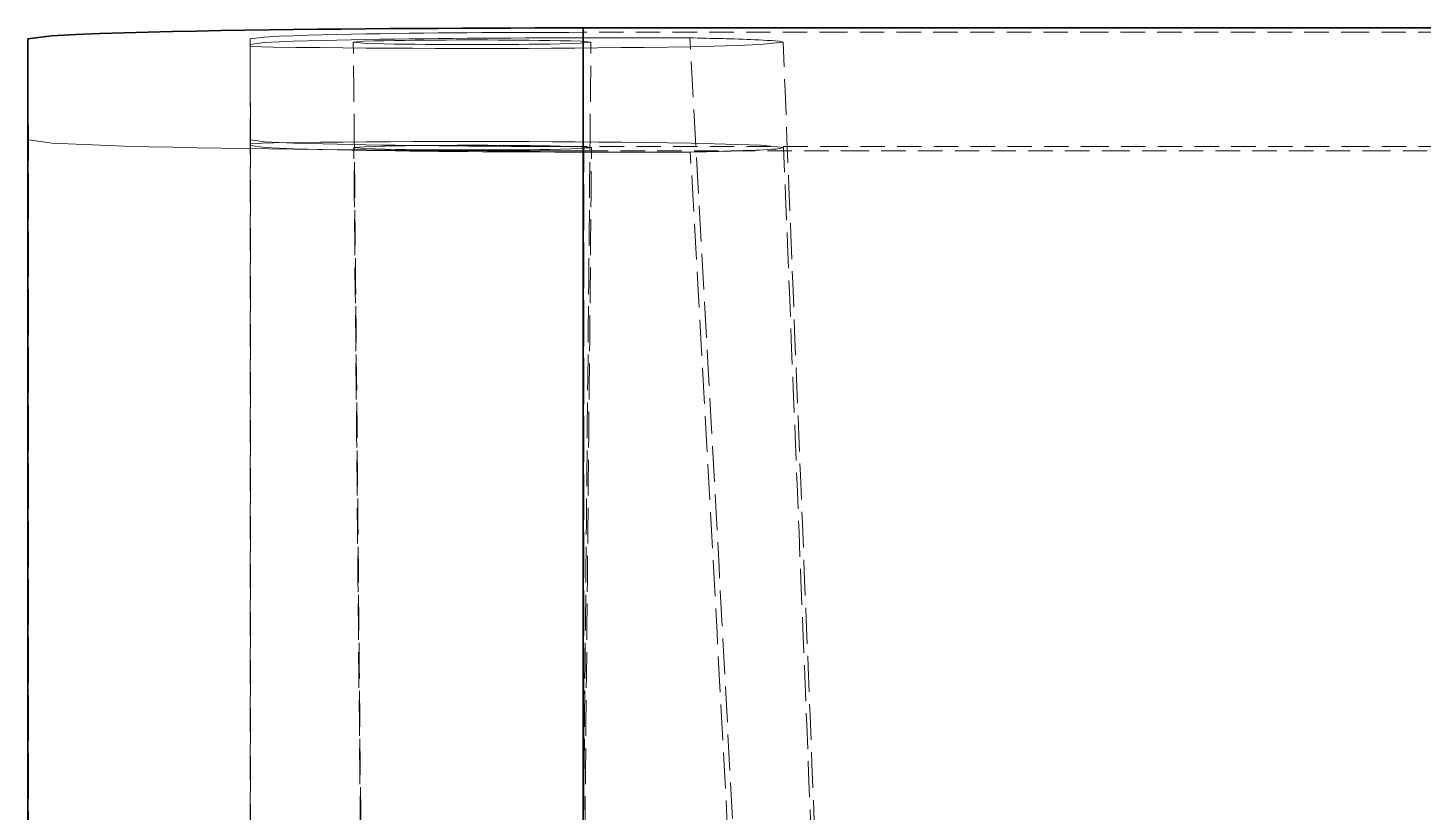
# Model space of a CAD drawing. Header units: millimetres. Extents: x 10 to 410, y 10 to 287.
# Drawn here: x 36.94 to 65.42, y 186.72 to 202.71 of the extents above; entities that cross this region are included whole.
import ezdxf

# ---------------------------------------------------------------- set-up
doc = ezdxf.new("R2010")
doc.units = ezdxf.units.MM
doc.linetypes.add('DASHED', pattern=[0.75, 0.5, -0.25])
doc.layers.add('HIDDEN', color=8, linetype='DASHED', lineweight=18)
doc.layers.add('VISIBLE', color=7, linetype='CONTINUOUS', lineweight=35)

msp = doc.modelspace()

# ---------------------------------------------------------------- linework, layer by layer
at = {"layer": 'HIDDEN'}
for points in [[(48.272, 202.623), (47.976, 202.622), (47.68, 202.622), (47.384, 202.621), (47.088, 202.621), (46.792, 202.619), (46.496, 202.618), (46.2, 202.616), (45.904, 202.614), (45.608, 202.612), (45.312, 202.609), (45.016, 202.606), (44.72, 202.603), (44.424, 202.599), (44.128, 202.595), (43.832, 202.59), (43.536, 202.585), (43.24, 202.579), (42.944, 202.572), (42.648, 202.564), (42.353, 202.554), (42.057, 202.543), (41.761, 202.527), (41.47, 202.488)], [(170.717, 202.623), (165.393, 202.623), (160.069, 202.623), (154.746, 202.623), (149.422, 202.623), (144.098, 202.623), (138.775, 202.623), (133.451, 202.623), (128.127, 202.623), (122.804, 202.623), (117.48, 202.623), (112.156, 202.623), (106.833, 202.623), (101.509, 202.623), (96.185, 202.623), (90.861, 202.623), (85.538, 202.623), (80.214, 202.623), (74.89, 202.623), (69.567, 202.623), (64.243, 202.623), (58.919, 202.623), (53.596, 202.623), (48.272, 202.623)], [(48.272, 202.509), (48.272, 202.514), (48.272, 202.519), (48.272, 202.524), (48.272, 202.529), (48.272, 202.534), (48.272, 202.539), (48.272, 202.544), (48.272, 202.549), (48.272, 202.554), (48.272, 202.559), (48.272, 202.563), (48.272, 202.568), (48.272, 202.573), (48.272, 202.578), (48.272, 202.583), (48.272, 202.588), (48.272, 202.593), (48.272, 202.598), (48.272, 202.603), (48.272, 202.608), (48.272, 202.613), (48.272, 202.618), (48.272, 202.623)], [(36.935, 202.488), (36.936, 202.399), (36.936, 202.309), (36.936, 202.22), (36.937, 202.13), (36.937, 202.04), (36.938, 201.951), (36.938, 201.861), (36.939, 201.772), (36.939, 201.682), (36.939, 201.593), (36.94, 201.503), (36.94, 201.414), (36.941, 201.324), (36.941, 201.234), (36.942, 201.145), (36.942, 201.055), (36.943, 200.966), (36.943, 200.876), (36.943, 200.787), (36.944, 200.697), (36.944, 200.608), (36.945, 200.518), (36.945, 200.429)], [(48.272, 202.509), (47.976, 202.509), (47.68, 202.509), (47.384, 202.508), (47.088, 202.507), (46.792, 202.506), (46.496, 202.505), (46.2, 202.503), (45.904, 202.501), (45.608, 202.499), (45.312, 202.496), (45.016, 202.493), (44.72, 202.489), (44.424, 202.486), (44.128, 202.481), (43.832, 202.477), (43.536, 202.471), (43.24, 202.465), (42.944, 202.458), (42.648, 202.45), (42.353, 202.441), (42.057, 202.429), (41.761, 202.414), (41.47, 202.375)], [(41.48, 200.429), (41.48, 200.518), (41.479, 200.608), (41.479, 200.697), (41.478, 200.787), (41.478, 200.876), (41.478, 200.966), (41.477, 201.055), (41.477, 201.145), (41.476, 201.234), (41.476, 201.324), (41.475, 201.414), (41.475, 201.503), (41.474, 201.593), (41.474, 201.682), (41.474, 201.772), (41.473, 201.861), (41.473, 201.951), (41.472, 202.04), (41.472, 202.13), (41.471, 202.22), (41.471, 202.309), (41.471, 202.399), (41.47, 202.488)], [(41.47, 202.488), (41.47, 202.488), (41.47, 202.488), (41.47, 202.488), (41.47, 202.488), (41.47, 202.488), (41.47, 202.488), (41.47, 202.488), (41.47, 202.488), (41.47, 202.488), (41.47, 202.488), (41.47, 202.488), (41.47, 202.488), (41.47, 202.488), (41.47, 202.488), (41.47, 202.488), (41.47, 202.488), (41.47, 202.488), (41.47, 202.488), (41.47, 202.488), (41.47, 202.488), (41.47, 202.488), (41.47, 202.488), (41.47, 202.488)], [(41.47, 202.488), (41.47, 202.483), (41.47, 202.478), (41.47, 202.473), (41.47, 202.469), (41.47, 202.464), (41.47, 202.459), (41.47, 202.454), (41.47, 202.449), (41.47, 202.444), (41.47, 202.439), (41.47, 202.434), (41.47, 202.429), (41.47, 202.424), (41.47, 202.419), (41.47, 202.414), (41.47, 202.409), (41.47, 202.404), (41.47, 202.4), (41.47, 202.395), (41.47, 202.39), (41.47, 202.385), (41.47, 202.38), (41.47, 202.375)], [(41.47, 202.375), (41.47, 202.38), (41.47, 202.385), (41.47, 202.39), (41.47, 202.395), (41.47, 202.4), (41.47, 202.404), (41.47, 202.409), (41.47, 202.414), (41.47, 202.419), (41.47, 202.424), (41.47, 202.429), (41.47, 202.434), (41.47, 202.439), (41.47, 202.444), (41.47, 202.449), (41.47, 202.454), (41.47, 202.459), (41.47, 202.464), (41.47, 202.469), (41.47, 202.473), (41.47, 202.478), (41.47, 202.483), (41.47, 202.488)], [(52.354, 202.42), (51.886, 202.372), (51.413, 202.354), (50.939, 202.341), (50.466, 202.33), (49.993, 202.322), (49.519, 202.315), (49.046, 202.31), (48.572, 202.305), (48.099, 202.301), (47.625, 202.298), (47.152, 202.296), (46.678, 202.295), (46.205, 202.294), (45.731, 202.294), (45.258, 202.295), (44.785, 202.297), (44.311, 202.299), (43.838, 202.302), (43.364, 202.306), (42.891, 202.31), (42.417, 202.316), (41.944, 202.323), (41.47, 202.332)], [(41.47, 202.375), (41.47, 202.373), (41.47, 202.371), (41.47, 202.369), (41.47, 202.367), (41.47, 202.366), (41.47, 202.364), (41.47, 202.362), (41.47, 202.36), (41.47, 202.358), (41.47, 202.356), (41.47, 202.354), (41.47, 202.352), (41.47, 202.351), (41.47, 202.349), (41.47, 202.347), (41.47, 202.345), (41.47, 202.343), (41.47, 202.341), (41.47, 202.339), (41.47, 202.338), (41.47, 202.336), (41.47, 202.334), (41.47, 202.332)], [(41.47, 202.375), (41.47, 202.375), (41.47, 202.375), (41.47, 202.375), (41.47, 202.375), (41.47, 202.375), (41.47, 202.375), (41.47, 202.375), (41.47, 202.375), (41.47, 202.375), (41.47, 202.375), (41.47, 202.375), (41.47, 202.375), (41.47, 202.375), (41.47, 202.375), (41.47, 202.375), (41.47, 202.375), (41.47, 202.375), (41.47, 202.375), (41.47, 202.375), (41.47, 202.375), (41.47, 202.375), (41.47, 202.375), (41.47, 202.375)], [(41.47, 179.751), (41.47, 180.733), (41.47, 181.714), (41.47, 182.696), (41.47, 183.678), (41.47, 184.66), (41.47, 185.642), (41.47, 186.623), (41.47, 187.605), (41.47, 188.587), (41.47, 189.569), (41.47, 190.55), (41.47, 191.532), (41.47, 192.514), (41.47, 193.496), (41.47, 194.478), (41.47, 195.459), (41.47, 196.441), (41.47, 197.423), (41.47, 198.405), (41.47, 199.387), (41.47, 200.368), (41.47, 201.35), (41.47, 202.332)], [(43.579, 202.42), (43.788, 202.439), (43.999, 202.447), (44.21, 202.452), (44.421, 202.456), (44.633, 202.459), (44.844, 202.462), (45.055, 202.464), (45.266, 202.465), (45.477, 202.466), (45.688, 202.467), (45.899, 202.468), (46.11, 202.468), (46.321, 202.467), (46.533, 202.466), (46.744, 202.465), (46.955, 202.464), (47.166, 202.462), (47.377, 202.459), (47.588, 202.456), (47.799, 202.452), (48.01, 202.447), (48.221, 202.439), (48.431, 202.42)], [(48.431, 202.42), (48.221, 202.4), (48.011, 202.393), (47.799, 202.387), (47.588, 202.383), (47.377, 202.38), (47.166, 202.378), (46.955, 202.376), (46.744, 202.374), (46.533, 202.373), (46.322, 202.372), (46.111, 202.372), (45.9, 202.372), (45.688, 202.372), (45.477, 202.373), (45.266, 202.374), (45.055, 202.376), (44.844, 202.378), (44.633, 202.38), (44.422, 202.383), (44.211, 202.387), (44, 202.393), (43.789, 202.4), (43.579, 202.42)], [(43.794, 179.863), (43.785, 180.843), (43.775, 181.824), (43.766, 182.805), (43.757, 183.785), (43.747, 184.766), (43.738, 185.747), (43.729, 186.728), (43.719, 187.708), (43.71, 188.689), (43.701, 189.67), (43.691, 190.651), (43.682, 191.631), (43.673, 192.612), (43.663, 193.593), (43.654, 194.574), (43.645, 195.554), (43.635, 196.535), (43.626, 197.516), (43.617, 198.497), (43.607, 199.477), (43.598, 200.458), (43.589, 201.439), (43.579, 202.42)], [(48.216, 179.863), (48.225, 180.843), (48.234, 181.824), (48.244, 182.805), (48.253, 183.785), (48.262, 184.766), (48.272, 185.747), (48.281, 186.728), (48.29, 187.708), (48.3, 188.689), (48.309, 189.67), (48.319, 190.651), (48.328, 191.631), (48.337, 192.612), (48.347, 193.593), (48.356, 194.574), (48.365, 195.554), (48.375, 196.535), (48.384, 197.516), (48.393, 198.497), (48.403, 199.477), (48.412, 200.458), (48.421, 201.439), (48.431, 202.42)], [(48.272, 202.509), (48.367, 202.509), (48.461, 202.509), (48.556, 202.509), (48.65, 202.509), (48.745, 202.509), (48.84, 202.509), (48.934, 202.509), (49.029, 202.509), (49.123, 202.509), (49.218, 202.509), (49.313, 202.509), (49.407, 202.509), (49.502, 202.509), (49.596, 202.509), (49.691, 202.509), (49.786, 202.509), (49.88, 202.509), (49.975, 202.509), (50.069, 202.509), (50.164, 202.509), (50.259, 202.509), (50.353, 202.509), (50.448, 202.509)], [(48.431, 202.42), (48.431, 202.42), (48.431, 202.42), (48.431, 202.42), (48.431, 202.42), (48.431, 202.42), (48.431, 202.42), (48.431, 202.42), (48.431, 202.42), (48.431, 202.42), (48.431, 202.42), (48.431, 202.42), (48.431, 202.42), (48.431, 202.42), (48.431, 202.42), (48.431, 202.42), (48.431, 202.42), (48.431, 202.42), (48.431, 202.42), (48.431, 202.42), (48.431, 202.42), (48.431, 202.42), (48.431, 202.42), (48.431, 202.42)], [(50.448, 202.509), (50.531, 202.508), (50.614, 202.506), (50.697, 202.504), (50.78, 202.502), (50.863, 202.5), (50.946, 202.498), (51.03, 202.496), (51.113, 202.494), (51.196, 202.492), (51.279, 202.49), (51.362, 202.487), (51.445, 202.484), (51.528, 202.482), (51.611, 202.479), (51.694, 202.475), (51.777, 202.472), (51.86, 202.468), (51.943, 202.464), (52.026, 202.459), (52.109, 202.454), (52.192, 202.448), (52.275, 202.439), (52.354, 202.42)], [(51.663, 179.952), (51.612, 180.933), (51.562, 181.914), (51.511, 182.895), (51.46, 183.876), (51.409, 184.856), (51.358, 185.837), (51.306, 186.818), (51.254, 187.799), (51.203, 188.78), (51.15, 189.76), (51.098, 190.741), (51.045, 191.722), (50.992, 192.703), (50.939, 193.683), (50.886, 194.664), (50.832, 195.645), (50.778, 196.626), (50.724, 197.606), (50.669, 198.587), (50.614, 199.567), (50.559, 200.548), (50.504, 201.529), (50.448, 202.509)], [(52.354, 202.42), (52.393, 201.439), (52.432, 200.458), (52.472, 199.478), (52.511, 198.497), (52.55, 197.516), (52.589, 196.535), (52.629, 195.555), (52.668, 194.574), (52.707, 193.593), (52.746, 192.612), (52.786, 191.632), (52.825, 190.651), (52.864, 189.67), (52.903, 188.689), (52.942, 187.709), (52.982, 186.728), (53.021, 185.747), (53.06, 184.766), (53.099, 183.786), (53.139, 182.805), (53.178, 181.824), (53.217, 180.843), (53.256, 179.863)], [(48.284, 200.205), (47.79, 200.205), (47.297, 200.205), (46.803, 200.207), (46.31, 200.208), (45.817, 200.21), (45.323, 200.212), (44.83, 200.215), (44.336, 200.219), (43.843, 200.223), (43.349, 200.227), (42.856, 200.232), (42.363, 200.238), (41.869, 200.244), (41.376, 200.251), (40.883, 200.259), (40.389, 200.268), (39.896, 200.278), (39.403, 200.289), (38.909, 200.303), (38.416, 200.318), (37.923, 200.338), (37.43, 200.364), (36.945, 200.429)], [(36.945, 173.224), (36.945, 174.407), (36.945, 175.589), (36.945, 176.772), (36.945, 177.955), (36.945, 179.138), (36.945, 180.321), (36.945, 181.504), (36.945, 182.686), (36.945, 183.869), (36.945, 185.052), (36.945, 186.235), (36.945, 187.418), (36.945, 188.6), (36.945, 189.783), (36.945, 190.966), (36.945, 192.149), (36.945, 193.332), (36.945, 194.514), (36.945, 195.697), (36.945, 196.88), (36.945, 198.063), (36.945, 199.246), (36.945, 200.429)], [(41.48, 200.429), (41.771, 200.39), (42.067, 200.374), (42.363, 200.362), (42.658, 200.353), (42.954, 200.345), (43.25, 200.338), (43.546, 200.332), (43.842, 200.327), (44.138, 200.322), (44.434, 200.318), (44.73, 200.314), (45.027, 200.311), (45.323, 200.308), (45.619, 200.305), (45.915, 200.303), (46.211, 200.301), (46.507, 200.299), (46.803, 200.297), (47.099, 200.296), (47.395, 200.295), (47.691, 200.295), (47.987, 200.294), (48.283, 200.294)], [(41.48, 200.315), (41.48, 200.32), (41.48, 200.325), (41.48, 200.33), (41.48, 200.335), (41.48, 200.34), (41.48, 200.345), (41.48, 200.35), (41.48, 200.355), (41.48, 200.36), (41.48, 200.364), (41.48, 200.369), (41.48, 200.374), (41.48, 200.379), (41.48, 200.384), (41.48, 200.389), (41.48, 200.394), (41.48, 200.399), (41.48, 200.404), (41.48, 200.409), (41.48, 200.414), (41.48, 200.419), (41.48, 200.424), (41.48, 200.429)], [(52.364, 200.27), (51.896, 200.318), (51.423, 200.336), (50.949, 200.349), (50.476, 200.36), (50.003, 200.368), (49.529, 200.375), (49.056, 200.38), (48.582, 200.385), (48.109, 200.389), (47.635, 200.392), (47.162, 200.394), (46.688, 200.395), (46.215, 200.396), (45.741, 200.396), (45.268, 200.395), (44.794, 200.393), (44.321, 200.391), (43.847, 200.388), (43.374, 200.384), (42.9, 200.38), (42.427, 200.374), (41.953, 200.367), (41.48, 200.358)], [(41.48, 200.358), (41.48, 199.378), (41.48, 198.399), (41.48, 197.419), (41.48, 196.439), (41.48, 195.46), (41.48, 194.48), (41.48, 193.5), (41.48, 192.52), (41.48, 191.541), (41.48, 190.561), (41.48, 189.581), (41.48, 188.602), (41.48, 187.622), (41.48, 186.642), (41.48, 185.663), (41.48, 184.683), (41.48, 183.703), (41.48, 182.723), (41.48, 181.744), (41.48, 180.764), (41.48, 179.784), (41.48, 178.805), (41.48, 177.825)], [(41.48, 200.358), (41.48, 200.356), (41.48, 200.354), (41.48, 200.353), (41.48, 200.351), (41.48, 200.349), (41.48, 200.347), (41.48, 200.345), (41.48, 200.343), (41.48, 200.341), (41.48, 200.339), (41.48, 200.338), (41.48, 200.336), (41.48, 200.334), (41.48, 200.332), (41.48, 200.33), (41.48, 200.328), (41.48, 200.326), (41.48, 200.325), (41.48, 200.323), (41.48, 200.321), (41.48, 200.319), (41.48, 200.317), (41.48, 200.315)], [(41.48, 200.315), (41.771, 200.276), (42.067, 200.261), (42.363, 200.249), (42.658, 200.24), (42.954, 200.232), (43.25, 200.225), (43.546, 200.219), (43.842, 200.213), (44.138, 200.209), (44.434, 200.204), (44.73, 200.201), (45.027, 200.197), (45.323, 200.194), (45.619, 200.192), (45.915, 200.189), (46.211, 200.187), (46.507, 200.185), (46.803, 200.184), (47.099, 200.183), (47.395, 200.182), (47.691, 200.181), (47.987, 200.181), (48.283, 200.181)], [(43.59, 200.27), (43.799, 200.29), (44.01, 200.297), (44.221, 200.303), (44.432, 200.307), (44.643, 200.31), (44.854, 200.312), (45.065, 200.314), (45.276, 200.316), (45.487, 200.317), (45.698, 200.318), (45.91, 200.318), (46.121, 200.318), (46.332, 200.318), (46.543, 200.317), (46.754, 200.316), (46.965, 200.314), (47.176, 200.312), (47.387, 200.31), (47.598, 200.307), (47.81, 200.303), (48.021, 200.297), (48.232, 200.29), (48.441, 200.27)], [(48.441, 200.27), (48.232, 200.251), (48.021, 200.243), (47.81, 200.238), (47.599, 200.234), (47.388, 200.231), (47.177, 200.228), (46.965, 200.226), (46.754, 200.225), (46.543, 200.224), (46.332, 200.223), (46.121, 200.223), (45.91, 200.223), (45.699, 200.223), (45.488, 200.224), (45.277, 200.225), (45.065, 200.226), (44.854, 200.228), (44.643, 200.231), (44.432, 200.234), (44.221, 200.238), (44.01, 200.243), (43.799, 200.251), (43.59, 200.27)], [(43.805, 177.713), (43.795, 178.694), (43.786, 179.675), (43.776, 180.655), (43.767, 181.636), (43.758, 182.617), (43.748, 183.598), (43.739, 184.578), (43.73, 185.559), (43.72, 186.54), (43.711, 187.521), (43.702, 188.501), (43.692, 189.482), (43.683, 190.463), (43.674, 191.444), (43.664, 192.424), (43.655, 193.405), (43.646, 194.386), (43.636, 195.367), (43.627, 196.347), (43.618, 197.328), (43.608, 198.309), (43.599, 199.29), (43.59, 200.27)], [(48.226, 177.713), (48.235, 178.694), (48.245, 179.675), (48.254, 180.655), (48.263, 181.636), (48.273, 182.617), (48.282, 183.598), (48.292, 184.578), (48.301, 185.559), (48.31, 186.54), (48.32, 187.521), (48.329, 188.501), (48.338, 189.482), (48.348, 190.463), (48.357, 191.444), (48.366, 192.424), (48.376, 193.405), (48.385, 194.386), (48.394, 195.367), (48.404, 196.347), (48.413, 197.328), (48.422, 198.309), (48.432, 199.29), (48.441, 200.27)], [(170.728, 200.294), (165.404, 200.294), (160.081, 200.294), (154.757, 200.294), (149.433, 200.294), (144.11, 200.294), (138.786, 200.294), (133.462, 200.294), (128.139, 200.294), (122.815, 200.294), (117.491, 200.294), (112.167, 200.294), (106.844, 200.294), (101.52, 200.294), (96.196, 200.294), (90.873, 200.294), (85.549, 200.294), (80.225, 200.294), (74.902, 200.294), (69.578, 200.294), (64.254, 200.294), (58.931, 200.294), (53.607, 200.294), (48.283, 200.294)], [(48.283, 200.181), (48.283, 200.186), (48.283, 200.191), (48.283, 200.196), (48.283, 200.201), (48.283, 200.205), (48.283, 200.21), (48.283, 200.215), (48.283, 200.22), (48.283, 200.225), (48.283, 200.23), (48.283, 200.235), (48.283, 200.24), (48.283, 200.245), (48.283, 200.25), (48.283, 200.255), (48.283, 200.26), (48.283, 200.265), (48.283, 200.27), (48.283, 200.274), (48.283, 200.279), (48.283, 200.284), (48.283, 200.289), (48.283, 200.294)], [(48.441, 200.27), (48.441, 200.27), (48.441, 200.27), (48.441, 200.27), (48.441, 200.27), (48.441, 200.27), (48.441, 200.27), (48.441, 200.27), (48.441, 200.27), (48.441, 200.27), (48.441, 200.27), (48.441, 200.27), (48.441, 200.27), (48.441, 200.27), (48.441, 200.27), (48.441, 200.27), (48.441, 200.27), (48.441, 200.27), (48.441, 200.27), (48.441, 200.27), (48.441, 200.27), (48.441, 200.27), (48.441, 200.27), (48.441, 200.27)], [(50.459, 200.181), (50.542, 200.182), (50.625, 200.184), (50.708, 200.186), (50.791, 200.188), (50.874, 200.19), (50.958, 200.192), (51.041, 200.194), (51.124, 200.196), (51.207, 200.198), (51.29, 200.201), (51.373, 200.203), (51.456, 200.206), (51.539, 200.209), (51.622, 200.212), (51.705, 200.215), (51.788, 200.218), (51.871, 200.222), (51.954, 200.226), (52.037, 200.231), (52.12, 200.236), (52.203, 200.242), (52.285, 200.251), (52.364, 200.27)], [(52.364, 200.27), (52.404, 199.29), (52.443, 198.309), (52.482, 197.328), (52.521, 196.348), (52.56, 195.367), (52.6, 194.386), (52.639, 193.405), (52.678, 192.425), (52.717, 191.444), (52.757, 190.463), (52.796, 189.482), (52.835, 188.502), (52.874, 187.521), (52.914, 186.54), (52.953, 185.559), (52.992, 184.579), (53.031, 183.598), (53.071, 182.617), (53.11, 181.636), (53.149, 180.656), (53.188, 179.675), (53.228, 178.694), (53.267, 177.713)], [(48.283, 200.181), (48.378, 200.181), (48.472, 200.181), (48.567, 200.181), (48.662, 200.181), (48.756, 200.181), (48.851, 200.181), (48.945, 200.181), (49.04, 200.181), (49.135, 200.181), (49.229, 200.181), (49.324, 200.181), (49.418, 200.181), (49.513, 200.181), (49.608, 200.181), (49.702, 200.181), (49.797, 200.181), (49.891, 200.181), (49.986, 200.181), (50.081, 200.181), (50.175, 200.181), (50.27, 200.181), (50.365, 200.181), (50.459, 200.181)], [(48.284, 200.205), (53.607, 200.205), (58.931, 200.205), (64.255, 200.205), (69.578, 200.205), (74.902, 200.205), (80.226, 200.205), (85.549, 200.205), (90.873, 200.205), (96.197, 200.205), (101.521, 200.205), (106.844, 200.205), (112.168, 200.205), (117.492, 200.205), (122.815, 200.205), (128.139, 200.205), (133.463, 200.205), (138.786, 200.205), (144.11, 200.205), (149.434, 200.205), (154.757, 200.205), (160.081, 200.205), (165.405, 200.205), (170.728, 200.205)], [(48.284, 173), (48.284, 174.183), (48.284, 175.366), (48.284, 176.548), (48.284, 177.731), (48.284, 178.914), (48.284, 180.097), (48.284, 181.28), (48.284, 182.462), (48.284, 183.645), (48.284, 184.828), (48.284, 186.011), (48.284, 187.194), (48.284, 188.377), (48.284, 189.559), (48.284, 190.742), (48.284, 191.925), (48.284, 193.108), (48.284, 194.291), (48.284, 195.473), (48.284, 196.656), (48.284, 197.839), (48.284, 199.022), (48.284, 200.205)], [(51.674, 177.624), (51.624, 178.605), (51.573, 179.585), (51.522, 180.566), (51.471, 181.547), (51.42, 182.528), (51.369, 183.509), (51.318, 184.49), (51.266, 185.47), (51.214, 186.451), (51.162, 187.432), (51.109, 188.413), (51.057, 189.394), (51.004, 190.374), (50.95, 191.355), (50.897, 192.336), (50.843, 193.316), (50.789, 194.297), (50.735, 195.278), (50.681, 196.258), (50.626, 197.239), (50.57, 198.22), (50.515, 199.2), (50.459, 200.181)]]:
    msp.add_lwpolyline(points, dxfattribs=at)
at = {"layer": 'VISIBLE'}
for points in [[(36.935, 202.488), (37.42, 202.553), (37.913, 202.579), (38.406, 202.599), (38.899, 202.614), (39.392, 202.627), (39.885, 202.639), (40.378, 202.649), (40.872, 202.658), (41.365, 202.666), (41.858, 202.673), (42.351, 202.679), (42.845, 202.685), (43.338, 202.69), (43.831, 202.694), (44.325, 202.698), (44.818, 202.702), (45.311, 202.704), (45.805, 202.707), (46.298, 202.709), (46.791, 202.71), (47.285, 202.711), (47.778, 202.712), (48.272, 202.712)], [(48.272, 202.712), (53.595, 202.712), (58.919, 202.712), (64.243, 202.712), (69.566, 202.712), (74.89, 202.712), (80.214, 202.712), (85.537, 202.712), (90.861, 202.712), (96.185, 202.712), (101.508, 202.712), (106.832, 202.712), (112.156, 202.712), (117.479, 202.712), (122.803, 202.712), (128.127, 202.712), (133.451, 202.712), (138.774, 202.712), (144.098, 202.712), (149.422, 202.712), (154.745, 202.712), (160.069, 202.712), (165.393, 202.712), (170.716, 202.712)], [(48.272, 175.508), (48.272, 176.69), (48.272, 177.873), (48.272, 179.056), (48.272, 180.239), (48.272, 181.422), (48.272, 182.604), (48.272, 183.787), (48.272, 184.97), (48.272, 186.153), (48.272, 187.336), (48.272, 188.518), (48.272, 189.701), (48.272, 190.884), (48.272, 192.067), (48.272, 193.25), (48.272, 194.432), (48.272, 195.615), (48.272, 196.798), (48.272, 197.981), (48.272, 199.164), (48.272, 200.347), (48.272, 201.529), (48.272, 202.712)], [(36.935, 202.488), (36.935, 202.488), (36.935, 202.488), (36.935, 202.488), (36.935, 202.488), (36.935, 202.488), (36.935, 202.488), (36.935, 202.488), (36.935, 202.488), (36.935, 202.488), (36.935, 202.488), (36.935, 202.488), (36.935, 202.488), (36.935, 202.488), (36.935, 202.488), (36.935, 202.488), (36.935, 202.488), (36.935, 202.488), (36.935, 202.488), (36.935, 202.488), (36.935, 202.488), (36.935, 202.488), (36.935, 202.488), (36.935, 202.488)], [(36.935, 175.284), (36.935, 176.466), (36.935, 177.649), (36.935, 178.832), (36.935, 180.015), (36.935, 181.198), (36.935, 182.381), (36.935, 183.563), (36.935, 184.746), (36.935, 185.929), (36.935, 187.112), (36.935, 188.295), (36.935, 189.477), (36.935, 190.66), (36.935, 191.843), (36.935, 193.026), (36.935, 194.209), (36.935, 195.391), (36.935, 196.574), (36.935, 197.757), (36.935, 198.94), (36.935, 200.123), (36.935, 201.305), (36.935, 202.488)], [(36.935, 202.488), (36.935, 201.305), (36.935, 200.123), (36.935, 198.94), (36.935, 197.757), (36.935, 196.574), (36.935, 195.391), (36.935, 194.209), (36.935, 193.026), (36.935, 191.843), (36.935, 190.66), (36.935, 189.477), (36.935, 188.295), (36.935, 187.112), (36.935, 185.929), (36.935, 184.746), (36.935, 183.563), (36.935, 182.38), (36.935, 181.198), (36.935, 180.015), (36.935, 178.832), (36.935, 177.649), (36.935, 176.466), (36.935, 175.284)]]:
    msp.add_lwpolyline(points, dxfattribs=at)

doc.saveas('drawing.dxf')
